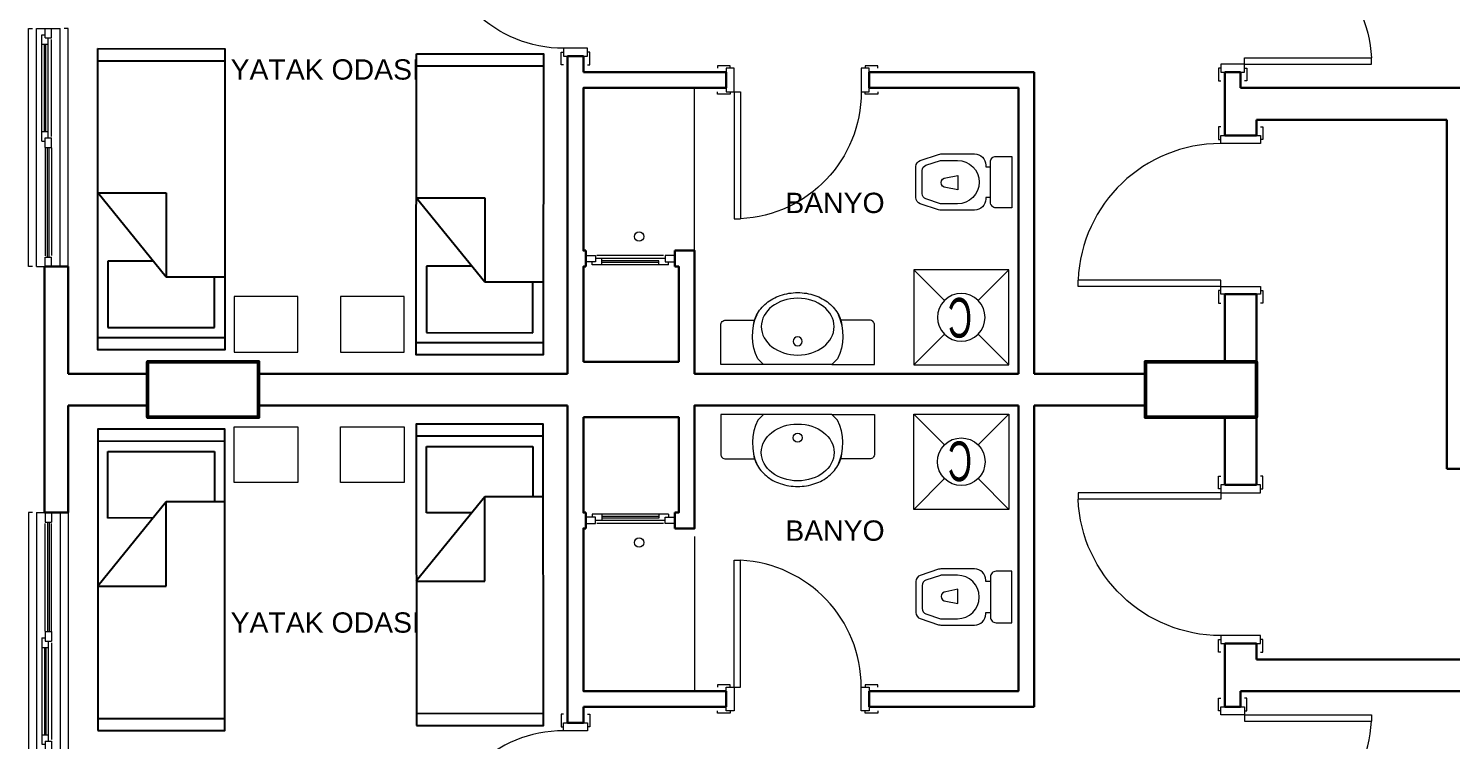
# Model space of a CAD drawing. Header units: millimetres. Extents: x 34 to 2479, y 29 to 1718.
# Drawn here: x 34 to 930, y 652 to 1101 of the extents above; entities that cross this region are included whole.
import ezdxf

# ---------------------------------------------------------------- set-up
doc = ezdxf.new("R2010")
doc.units = ezdxf.units.MM
doc.linetypes.add('BORDER', pattern=[1.75, 0.5, -0.25, 0.5, -0.25, 0, -0.25])
for name, color, linetype, lineweight in [('0-Gör-4__0_20_', 6, 'Continuous', 20), ('duv', 142, 'Continuous', 30), ('DUVAR', 7, 'Continuous', 50), ('KOLON', 1, 'Continuous', 50), ('mahal', 1, 'Continuous', 20), ('PENCERE', 3, 'Continuous', 18), ('SIVA', 254, 'Continuous', 20), ('TEFRIS', 6, 'Continuous', 15)]:
    doc.layers.add(name, color=color, linetype=linetype, lineweight=lineweight)
doc.layers.add('İÇ_ÖLÇÜ', color=7, linetype='Continuous')
doc.styles.add('TECHNICLIGHT', font='Arial')
doc.styles.add('text1', font='Arial')

# ---------------------------------------------------------------- blocks, each defined once
blk = doc.blocks.new('a4')
for p, q in [((77.614933, 1080.761097), (157.614928, 1080.732698)), ((120.696606, 944.305539), (77.585358, 997.450958)), ((120.715467, 997.435647), (120.696606, 944.305539)), ((83.955134, 954.498614), (83.940251, 912.573497)), ((112.436246, 954.488504), (83.955134, 954.498614)), ((157.566492, 944.29245), (120.696606, 944.305539)), ((151.045399, 912.549675), (151.056669, 944.294761)), ((157.552956, 906.16234), (77.552961, 906.19074)), ((83.940251, 912.573497), (151.045399, 912.549675))]:
    blk.add_line(p, q)
at = {"layer": 'İÇ_ÖLÇÜ', "ltscale": 5}
blk.add_line((157.617622, 1088.322713), (157.550261, 898.572325), dxfattribs=at)
at = {"layer": 'İÇ_ÖLÇÜ', "ltscale": 5, "flags": 128}
blk.add_lwpolyline([(77.617627, 1088.351113), (157.617622, 1088.322713), (157.550261, 898.572325), (77.550266, 898.600724), (77.617627, 1088.351113)], dxfattribs=at)
at = {"layer": 'TEFRIS', "flags": 128}
blk.add_lwpolyline([(163.536117, 932.106835), (163.536117, 897.106835), (203.536117, 897.106835), (203.536117, 932.106835), (163.536117, 932.106835)], dxfattribs=at)
blk = doc.blocks.new('a5')
for p, q in [((278.277026, 994.276471), (321.407135, 994.26116)), ((321.388274, 941.131051), (278.277026, 994.276471)), ((321.407135, 994.26116), (321.388274, 941.131051)), ((284.646802, 951.324127), (284.631919, 909.39901)), ((313.127914, 951.314016), (284.646802, 951.324127)), ((358.25816, 941.117963), (321.388274, 941.131051)), ((351.737067, 909.375187), (351.748336, 941.120274)), ((284.631919, 909.39901), (351.737067, 909.375187)), ((358.244624, 902.987853), (278.244629, 903.016253))]:
    blk.add_line(p, q)
at = {"layer": 'İÇ_ÖLÇÜ', "ltscale": 5}
blk.add_line((358.30929, 1085.148226), (358.241929, 895.397837), dxfattribs=at)
at = {"layer": 'İÇ_ÖLÇÜ', "ltscale": 5, "flags": 128}
blk.add_lwpolyline([(278.309295, 1085.176626), (358.30929, 1085.148226), (358.241929, 895.397837), (278.241934, 895.426237), (278.309295, 1085.176626)], dxfattribs=at)
at = {"layer": 'TEFRIS', "flags": 128}
blk.add_lwpolyline([(230.597161, 932.106835), (230.597161, 897.106835), (270.597161, 897.106835), (270.597161, 932.106835), (230.597161, 932.106835)], dxfattribs=at)
blk = doc.blocks.new('b22')
for p, q in [((358.244624, 844.128461), (278.244629, 844.100061)), ((284.631919, 837.717304), (351.737067, 837.741126)), ((284.646802, 795.792187), (284.631919, 837.717304)), ((351.737067, 837.741126), (351.748336, 805.99604)), ((321.388274, 805.985263), (278.277026, 752.839843)), ((358.25816, 805.998351), (321.388274, 805.985263)), ((321.407135, 752.855154), (321.388274, 805.985263)), ((313.127914, 795.802297), (284.646802, 795.792187)), ((278.277026, 752.839843), (321.407135, 752.855154)), ((278.306601, 669.529704), (358.306596, 669.558104))]:
    blk.add_line(p, q)
at = {"layer": 'İÇ_ÖLÇÜ', "ltscale": 5, "flags": 128}
blk.add_lwpolyline([(278.309295, 661.939688), (358.30929, 661.968088), (358.241929, 851.718477), (278.241934, 851.690077), (278.309295, 661.939688)], dxfattribs=at)
at = {"layer": 'TEFRIS', "flags": 128}
blk.add_lwpolyline([(230.597161, 815.009478), (230.597161, 850.009478), (270.597161, 850.009478), (270.597161, 815.009478), (230.597161, 815.009478)], dxfattribs=at)
blk = doc.blocks.new('b23')
for p, q in [((157.552956, 840.953974), (77.552961, 840.925574)), ((83.940251, 834.542817), (151.045399, 834.566639)), ((151.045399, 834.566639), (151.056669, 802.821553)), ((120.696606, 802.810775), (77.585358, 749.665355)), ((157.566492, 802.823864), (120.696606, 802.810775)), ((120.715467, 749.680666), (120.696606, 802.810775)), ((112.436246, 792.62781), (83.955134, 792.617699)), ((77.585358, 749.665355), (120.715467, 749.680666)), ((77.614933, 666.355216), (157.614928, 666.383616))]:
    blk.add_line(p, q)
at = {"layer": 'İÇ_ÖLÇÜ', "ltscale": 5}
blk.add_line((157.617622, 658.793601), (157.550261, 848.543989), dxfattribs=at)
at = {"layer": 'İÇ_ÖLÇÜ', "ltscale": 5, "flags": 128}
blk.add_lwpolyline([(77.617627, 658.765201), (157.617622, 658.793601), (157.550261, 848.543989), (77.550266, 848.515589), (77.617627, 658.765201)], dxfattribs=at)
at = {"layer": 'TEFRIS', "flags": 128}
blk.add_lwpolyline([(163.536117, 815.009478), (163.536117, 850.009478), (203.536117, 850.009478), (203.536117, 815.009478), (163.536117, 815.009478)], dxfattribs=at)
blk = doc.blocks.new('camasır_mak_')
at = {"layer": 'TEFRIS', "color": 1}
for p, q in [((-0.3, 0.45), (0.3, 0.45)), ((-0.3, -0.15), (-0.3, 0.45)), ((0.3, 0.45), (0.3, -0.15)), ((0.3, -0.15), (-0.3, -0.15))]:
    blk.add_line(p, q, dxfattribs=at)
at = {"layer": 'TEFRIS', "color": 2}
for p, q in [((-0.106066, 0.256066), (-0.3, 0.45)), ((0.106066, 0.256066), (0.3, 0.45)), ((-0.3, -0.15), (-0.106066, 0.043934)), ((0.3, -0.15), (0.106066, 0.043934))]:
    blk.add_line(p, q, dxfattribs=at)
blk.add_ellipse((0, 0.15), major_axis=(-0.106066, 0.106066), ratio=1, dxfattribs=at)
at = {"layer": 'TEFRIS', "color": 7, "style": 'TECHNICLIGHT', "text_generation_flag": 4, "width": 0.6}
blk.add_text('C', height=0.25, dxfattribs=at).set_placement((-0.067544, 0.272442))
blk = doc.blocks.new('kapı_100')
at = {"layer": '0-Gör-4__0_20_', "ltscale": 5}
for p, q in [((-14, -2.5), (-14, 5.5)), ((-14, 5.5), (-12.5, 5.5)), ((14, 5.5), (12.5, 5.5)), ((14, -2.5), (14, 5.5)), ((-12.5, -2.5), (-14, -2.5)), ((12.5, -2.5), (14, -2.5)), ((12.5, -5), (102.399937, -5)), ((12.5, -5), (12.5, -9)), ((102.399937, -5), (102.399937, -9)), ((12.5, -9), (102.411045, -9.000494)), ((-14, -105.5), (-14, -97.5)), ((-14, -97.5), (-12.5, -97.5)), ((14, -97.5), (12.5, -97.5)), ((14, -105.5), (14, -97.5)), ((-12.5, -105.5), (-14, -105.5)), ((12.5, -105.5), (14, -105.5))]:
    blk.add_line(p, q, dxfattribs=at)
at = {"layer": '0-Gör-4__0_20_', "ltscale": 5, "flags": 128}
for points in [[(-12.5, 0), (12.5, 0), (12.5, -5), (-12.5, -5), (-12.5, 0)], [(-12.5, -95), (12.5, -95), (12.5, -100), (-12.5, -100), (-12.5, -95)]]:
    blk.add_lwpolyline(points, dxfattribs=at)
at = {"layer": '0-Gör-4__0_20_', "ltscale": 5}
blk.add_arc((12.5, -5), 90, 270, 357.452367, dxfattribs=at)
blk = doc.blocks.new('kapı_10')
at = {"layer": '0-Gör-4__0_20_', "ltscale": 5}
for p, q in [((-9, -2.5), (-9, 5.5)), ((-9, 5.5), (-7.5, 5.5)), ((9, 5.5), (7.5, 5.5)), ((9, -2.5), (9, 5.5)), ((-7.5, -2.5), (-9, -2.5)), ((7.5, -2.5), (9, -2.5)), ((7.5, -5), (87.399937, -5)), ((7.5, -5), (7.5, -9)), ((87.399937, -5), (87.399937, -9)), ((7.5, -9), (87.399937, -9)), ((-9, -95.5), (-9, -87.5)), ((-9, -87.5), (-7.5, -87.5)), ((9, -87.5), (7.5, -87.5)), ((9, -95.5), (9, -87.5)), ((-7.5, -95.5), (-9, -95.5)), ((7.5, -95.5), (9, -95.5))]:
    blk.add_line(p, q, dxfattribs=at)
at = {"layer": '0-Gör-4__0_20_', "ltscale": 5, "flags": 128}
for points in [[(-7.5, 0), (7.5, 0), (7.5, -5), (-7.5, -5), (-7.5, 0)], [(-7.5, -85), (7.5, -85), (7.5, -90), (-7.5, -90), (-7.5, -85)]]:
    blk.add_lwpolyline(points, dxfattribs=at)
at = {"layer": '0-Gör-4__0_20_', "ltscale": 5}
blk.add_arc((7.5, -5), 80, 270, 357.134016, dxfattribs=at)
blk = doc.blocks.new('fsfsdf')
at = {"layer": 'PENCERE', "linetype": 'BORDER', "ltscale": 5}
for p, q in [((550514.589356, 4500932.5103), (550514.589356, 4500936.5103)), ((550520.589356, 4500932.5103), (550520.589356, 4500934.5103))]:
    blk.add_line(p, q, dxfattribs=at)
at = {"layer": 'SIVA'}
for p, q in [((550518.589356, 4500936.5103), (550474.589356, 4500936.5103)), ((550517.589356, 4500938.5103), (550475.589356, 4500938.5103)), ((550478.589356, 4500932.5103), (550478.589356, 4500936.5103)), ((550472.589356, 4500932.5103), (550472.589356, 4500934.5103)), ((550520.589356, 4500932.5103), (550472.589356, 4500932.5103)), ((550514.589356, 4500935.0103), (550478.589356, 4500935.0103))]:
    blk.add_line(p, q, dxfattribs=at)
at = {"layer": 'SIVA', "flags": 128}
blk.add_lwpolyline([(550514.589356, 4500934.0103), (550478.589356, 4500934.0103)], dxfattribs=at)
at = {"layer": 'TEFRIS', "flags": 128}
for points in [[(550468.589356, 4500934.5103), (550468.589356, 4500938.5103), (550471.589356, 4500938.5103), (550474.589356, 4500938.5103), (550474.589356, 4500934.5103), (550468.589356, 4500934.5103)], [(550524.589356, 4500934.5103), (550524.589356, 4500938.5103), (550521.589356, 4500938.5103), (550518.589356, 4500938.5103), (550518.589356, 4500934.5103), (550524.589356, 4500934.5103)]]:
    blk.add_lwpolyline(points, dxfattribs=at)
blk = doc.blocks.new('ELLIPSE')
blk.add_circle((0.5, 0.5), 0.5)
blk = doc.blocks.new('LAVABO6')
for p, q in [((0, 0.4572), (0.0762, 0.5334)), ((0, 0.4572), (0, -0.4572)), ((0, -0.4572), (0.0762, -0.5334))]:
    blk.add_line(p, q)
at = {"flags": 128}
blk.add_lwpolyline([(0.526369, -0.590767, 0.09025), (0.662027, -0.55015, 0.104607), (0.82385, -0.419454, 0.089719), (0.927131, -0.232181, 0.081438), (0.9652, 0, 0.081438), (0.927131, 0.232181, 0.089719), (0.82385, 0.419454, 0.104607), (0.662027, 0.55015, 0.09025), (0.526369, 0.590767, 0.11828)], format="xyb", dxfattribs=at)
blk.add_circle((0.311156, 0.001285), 0.06096)
for centre, start, end in [((0.386485, -0.106498), 66.240754, 115.868662), ((0.386485, 0.106498), 244.131338, 293.759246)]:
    blk.add_arc(centre, 0.711159, start, end)
at = {"xscale": 0.762, "yscale": 0.97536, "zscale": 0.762}
blk.add_blockref('ELLIPSE', (0.128276, -0.487005), dxfattribs=at)
blk = doc.blocks.new('LAVABO_1')
at = {"layer": 'TEFRIS', "flags": 128}
for points in [[(0, 21.49983), (0, 48.391721), (24.98988, 48.391721, -0.414214), (27.98988, 45.391721), (27.98988, 26.961304)], [(0, -21.49983), (0, -48.391721), (24.98988, -48.391721, 0.414214), (27.98988, -45.391721), (27.98988, -26.961304)]]:
    blk.add_lwpolyline(points, format="xyb", dxfattribs=at)
at = {"layer": 'TEFRIS', "ltscale": 5, "xscale": -47.025, "yscale": 47.025, "zscale": 47.025, "rotation": 180}
blk.add_blockref('LAVABO6', (0, 0), dxfattribs=at)
blk = doc.blocks.new('KLZ_YENİ')
at = {"layer": 'TEFRIS', "flags": 128}
blk.add_lwpolyline([(13.5, -12.7), (13.5, 12.7, 0.414214), (10, 16.2), (0, 16.2), (0, -16.2), (10, -16.2, 0.414214)], format="xyb", close=True, dxfattribs=at)
for points in [[(13.5, -9.7), (16.5, -9.7), (16.5, -10.7, 0.414214), (23.5, -17.7), (44.688612, -17.7, 0.080612), (46.269751, -17.443416), (57.764911, -13.611696, 0.322823), (60.5, -9.816963), (60.5, 9.816963, 0.322823), (57.764911, 13.611696), (46.269751, 17.443416, 0.080612), (44.688612, 17.7), (23.5, 17.7, 0.414214), (16.5, 10.7), (16.5, 9.7), (13.5, 9.7)], [(34.28, -13.7), (44.688612, -13.7, 0.080612), (45.004839, -13.648683), (54.106797, -10.614697, 0.322823), (56.5, -7.294306), (56.5, 7.294306, 0.322823), (54.106797, 10.614697), (45.004839, 13.648683, 0.080612), (44.688612, 13.7), (34.28, 13.7, 0.414214)]]:
    blk.add_lwpolyline(points, format="xyb", dxfattribs=at)
for points in [[(13.628588, 5.7), (13.5, 5.7)], [(41.572213, 2.643619), (34.072213, 4.143619), (34.072213, -4.856381), (41.572213, -3.356381)], [(13.5, -5.7), (13.628588, -5.7)]]:
    blk.add_lwpolyline(points, dxfattribs=at)
at = {"layer": 'TEFRIS'}
for centre, radius, start, end in [((34.28, 0), 13.7, 90, 270), ((41.572213, -0.356381), 3, 270, 90)]:
    blk.add_arc(centre, radius, start, end, dxfattribs=at)
blk = doc.blocks.new('dgdgf')
at = {"layer": 'TEFRIS'}
for p, q in [((1705.215766, -39052.307998), (1705.215766, -39049.807998)), ((1705.215766, -39049.807998), (1855.215766, -39049.807998)), ((1705.215766, -39054.807998), (1855.215766, -39054.807998)), ((1705.215766, -39054.807998), (1705.215766, -39069.807998)), ((1855.215766, -39049.807998), (1855.215766, -39052.307998)), ((1855.215766, -39054.807998), (1855.215766, -39069.807998)), ((1705.215766, -39060.307998), (1711.215766, -39060.307998)), ((1705.215766, -39060.307998), (1705.215766, -39064.307998)), ((1711.215766, -39060.307998), (1711.215766, -39064.307998)), ((1711.215766, -39061.807998), (1780.215766, -39061.807998)), ((1711.215766, -39062.807998), (1780.215766, -39062.807998)), ((1779.96595, -39060.307998), (1712.048566, -39060.307998)), ((1780.215766, -39060.307998), (1786.215766, -39060.307998)), ((1780.215766, -39060.307998), (1780.215766, -39064.307998)), ((1784.215766, -39058.307998), (1851.215766, -39058.307998)), ((1784.215766, -39058.307998), (1784.215766, -39060.307998)), ((1786.215766, -39060.307998), (1786.215766, -39064.307998)), ((1786.215766, -39062.307998), (1849.215766, -39062.307998)), ((1790.215766, -39058.307998), (1790.215766, -39062.307998)), ((1790.215766, -39059.807998), (1845.215766, -39059.807998)), ((1790.215766, -39060.807998), (1845.215766, -39060.807998)), ((1845.215766, -39058.307998), (1845.215766, -39062.307998)), ((1849.215766, -39060.307998), (1855.215766, -39060.307998)), ((1849.215766, -39060.307998), (1849.215766, -39064.307998)), ((1851.215766, -39058.307998), (1851.215766, -39060.307998)), ((1855.215766, -39060.307998), (1855.215766, -39064.307998)), ((1705.215766, -39064.307998), (1711.215766, -39064.307998)), ((1705.215766, -39069.807998), (1855.215766, -39069.807998)), ((1705.215766, -39072.307998), (1705.215766, -39074.807998)), ((1779.96595, -39064.307998), (1712.165762, -39064.307998)), ((1780.215766, -39064.307998), (1786.215766, -39064.307998)), ((1787.215766, -39064.307998), (1848.215766, -39064.307998)), ((1849.215766, -39064.307998), (1855.215766, -39064.307998)), ((1855.215766, -39074.807998), (1855.215766, -39072.307998)), ((1705.215766, -39074.807998), (1855.215766, -39074.807998))]:
    blk.add_line(p, q, dxfattribs=at)

msp = doc.modelspace()

# ---------------------------------------------------------------- linework, layer by layer
for p, q in [((278.306601, 1077.58661), (358.306596, 1077.55821)), ((383.595622, 1063.555934), (383.595622, 961.058157)), ((77.585358, 997.450958), (120.715467, 997.435647)), ((927.595622, 968.560379), (927.595622, 833.560379)), ((383.595622, 951.058157), (383.595622, 891.058157)), ((383.595622, 796.058157), (383.595622, 856.058128)), ((83.955134, 792.617699), (83.940251, 834.542817)), ((383.595622, 683.560379), (383.595622, 786.058157))]:
    msp.add_line(p, q)
at = {"flags": 128}
for points in [[(373.595622, 953.558157), (373.595622, 883.558157)], [(373.595622, 791.058157), (373.595622, 863.558157)]]:
    msp.add_lwpolyline(points, dxfattribs=at)
at = {"layer": 'duv'}
for p, q in [((373.595622, 1083.555934), (373.595622, 883.558157)), ((383.595622, 1083.555934), (373.595622, 1083.555934)), ((383.595622, 1083.555934), (373.595622, 1083.555934)), ((383.595622, 1083.555934), (373.595622, 1083.555934)), ((383.595622, 1083.555934), (383.595622, 1073.555934)), ((473.595622, 1073.555934), (383.595622, 1073.555934)), ((473.595622, 1073.555934), (473.595622, 1063.555934)), ((667.595622, 1073.555934), (563.595622, 1073.555934)), ((563.595622, 1073.555934), (563.595622, 1063.555934)), ((667.595622, 1073.555934), (667.595622, 883.558157)), ((787.595622, 1063.555934), (787.595622, 1073.555934)), ((797.595622, 1073.555934), (787.595622, 1073.555934)), ((797.595622, 1073.555934), (787.595622, 1073.555934)), ((797.595622, 1063.555934), (797.595622, 1073.555934)), ((473.595622, 1063.555934), (383.595622, 1063.555934)), ((657.595622, 1063.555934), (563.595622, 1063.555934)), ((657.595622, 1063.555934), (657.595622, 883.558157)), ((787.595622, 1063.560379), (787.595622, 1033.555934)), ((927.595622, 1063.560379), (797.595622, 1063.560379)), ((1340.081676, 1063.560379), (927.595622, 1063.560379)), ((807.595622, 1043.560379), (807.595622, 1033.555934)), ((927.595622, 1043.560379), (807.595622, 1043.560379)), ((807.595622, 1043.555934), (927.595622, 1043.555934)), ((927.595622, 1043.560379), (927.595622, 823.560379)), ((807.595622, 1033.555934), (787.595622, 1033.555934)), ((807.595622, 1033.555934), (787.595622, 1033.555934)), ((807.595622, 1033.555934), (787.595622, 1033.555934)), ((807.595622, 1033.555934), (787.595622, 1033.555934)), ((385.095622, 951.058157, -183.373924), (385.095622, 961.058157)), ((441.095622, 951.058157, -360.242959), (441.095622, 961.058157, -360.242959)), ((58.914752, 951.058157), (43.914752, 951.058157)), ((787.595622, 933.555934), (787.595622, 891.058157)), ((807.595622, 933.555934), (787.595622, 933.555934)), ((807.595622, 933.555934), (787.595622, 933.555934)), ((807.595622, 933.555934), (787.595622, 933.555934)), ((807.595622, 933.555934), (787.595622, 933.555934)), ((787.595622, 933.555934), (807.595622, 933.555934)), ((807.595622, 933.555934), (807.595622, 813.560379)), ((443.595622, 891.058157), (383.595622, 891.058157)), ((58.914752, 883.558157), (108.914759, 883.558157)), ((373.595622, 883.558157), (178.914759, 883.558157)), ((657.595622, 883.558157), (453.595622, 883.558157)), ((737.595622, 883.558157), (667.595622, 883.558157)), ((737.595622, 883.558157), (667.595622, 883.558157)), ((58.914752, 863.558157), (108.914759, 863.558157)), ((373.595622, 863.558157), (178.914759, 863.558157)), ((373.595622, 663.560379), (373.595622, 863.558157)), ((657.595622, 863.558157), (453.595622, 863.558157)), ((657.595622, 683.560379), (657.595622, 863.558157)), ((737.595622, 863.558157), (667.595622, 863.558157)), ((667.595622, 673.560379), (667.595622, 863.558157)), ((443.595622, 856.058128), (383.595622, 856.058128)), ((787.595622, 856.058157), (787.595622, 813.560379)), ((952.595622, 823.560379), (927.595622, 823.560379)), ((807.595622, 813.560379), (787.595622, 813.560379)), ((807.595622, 813.560379), (787.595622, 813.560379)), ((807.595622, 813.560379), (787.595622, 813.560379)), ((58.914752, 796.058157), (43.914752, 796.058157)), ((385.095622, 796.058157, -183.373924), (385.095622, 786.058157)), ((441.095622, 796.058157, -360.242959), (441.095622, 786.058157, -360.242959)), ((787.595622, 713.560379), (787.595622, 683.560379)), ((807.595622, 713.560379), (787.595622, 713.560379)), ((807.595622, 713.560379), (787.595622, 713.560379)), ((807.595622, 713.560379), (787.595622, 713.560379)), ((807.595622, 713.560379), (807.595622, 703.560379)), ((807.595622, 703.560379), (807.595622, 713.560379)), ((807.595622, 713.560379), (807.595622, 703.560379)), ((807.595622, 713.560379), (807.595622, 703.560379)), ((807.595622, 703.560379), (807.595622, 713.560379)), ((807.595622, 703.560379), (807.595622, 713.560379)), ((807.595622, 703.560379), (1705.081676, 703.560379)), ((473.595622, 683.560379), (383.595622, 683.560379)), ((473.595622, 673.560379), (473.595622, 683.560379)), ((657.595622, 683.560379), (563.595622, 683.560379)), ((563.595622, 673.560379), (563.595622, 683.560379)), ((787.595622, 683.560379), (787.595622, 673.560379)), ((787.595622, 683.560379), (787.595622, 673.560379)), ((797.595622, 683.560379), (1238.838649, 683.560379)), ((797.595622, 683.560379), (797.595622, 673.560379)), ((797.595622, 683.560379), (797.595622, 673.560379)), ((383.595622, 663.560379), (383.595622, 673.560379)), ((473.595622, 673.560379), (383.595622, 673.560379)), ((667.595622, 673.560379), (563.595622, 673.560379)), ((797.595622, 673.560379), (787.595622, 673.560379)), ((797.595622, 673.560379), (787.595622, 673.560379)), ((797.595622, 673.560379), (787.595622, 673.560379)), ((383.595622, 663.560379), (373.595622, 663.560379)), ((383.595622, 663.560379), (373.595622, 663.560379)), ((383.595622, 663.560379), (373.595622, 663.560379))]:
    msp.add_line(p, q, dxfattribs=at)
at = {"layer": 'duv', "flags": 128}
for points in [[(373.595622, 1083.555934), (373.595622, 883.558157)], [(385.095622, 961.058157), (383.595622, 961.058157), (383.595622, 1063.555934), (473.595622, 1063.555934)], [(563.595622, 1063.555934), (657.595622, 1063.555934), (657.595622, 883.558157)], [(807.583398, 1033.555934), (807.583027, 1043.555934)], [(385.095622, 961.058157), (383.595622, 961.058157)], [(453.595622, 883.558157), (453.595622, 961.058157), (441.095622, 961.058157)], [(657.595622, 883.558157), (453.595622, 883.558157), (453.595622, 961.058157), (441.095622, 961.058157)], [(43.914752, 796.058157), (43.914752, 951.058157)], [(58.914752, 951.058157), (58.914752, 883.558157)], [(383.595622, 891.058157), (443.595622, 891.058157), (443.595622, 951.058157), (441.095622, 951.058157)], [(385.095622, 951.058157), (383.595622, 951.058157), (383.595622, 891.058157)], [(807.591547, 813.560379), (807.587102, 933.555934)], [(58.914752, 863.558157), (58.914752, 796.058157)], [(373.595622, 663.560379), (373.595622, 863.558157)], [(453.595622, 863.558157), (453.595622, 786.058157), (441.095622, 786.058157)], [(657.595622, 863.558157), (453.595622, 863.558157), (453.595622, 786.058157), (441.095622, 786.058157)], [(563.595622, 683.560379), (657.595622, 683.560379), (657.595622, 863.558157)], [(383.595622, 856.058128), (443.595622, 856.058128), (443.595622, 796.058157), (441.095622, 796.058157)], [(385.095622, 796.058157), (383.595622, 796.058157), (383.595622, 856.058128)], [(385.095622, 786.058157), (383.595622, 786.058157)], [(385.095622, 786.058157), (383.595622, 786.058157), (383.595622, 683.560379), (473.595622, 683.560379)]]:
    msp.add_lwpolyline(points, dxfattribs=at)
at = {"layer": 'İÇ_ÖLÇÜ', "ltscale": 5}
msp.add_line((358.30929, 661.968088), (358.241929, 851.718477), dxfattribs=at)
at = {"layer": 'KOLON', "flags": 128}
for points in [[(108.914759, 891.058157), (108.914759, 856.058157), (178.914759, 856.058157), (178.914759, 891.058157), (108.914759, 891.058157), (108.914759, 856.058157)], [(807.595622, 891.058157), (807.595622, 856.058157), (737.595622, 856.058157), (737.595622, 891.058157), (807.595622, 891.058157), (807.595622, 856.058157)]]:
    msp.add_lwpolyline(points, dxfattribs=at)
at = {"layer": 'TEFRIS'}
for p, q in [((453.595622, 958.557984), (453.595622, 1063.555934)), ((453.595622, 781.05833), (453.595622, 683.560379))]:
    msp.add_line(p, q, dxfattribs=at)
for centre in [(418.595622, 969.970123), (418.595622, 777.146191)]:
    msp.add_circle(centre, 2.954904, dxfattribs=at)

# ---------------------------------------------------------------- block references
for name in ['a4', 'a5', 'b23', 'b22']:
    msp.add_blockref(name, (0, 0))
at = {"layer": 'DUVAR', "ltscale": 5, "xscale": -100, "yscale": 100, "zscale": 100}
msp.add_blockref('camasır_mak_', (621.625807, 904.037347), dxfattribs=at)
at = {"layer": 'DUVAR', "ltscale": 5, "xscale": 100, "yscale": 100, "zscale": 100, "rotation": 180}
msp.add_blockref('camasır_mak_', (621.625807, 843.078967), dxfattribs=at)
at = {"layer": 'TEFRIS', "xscale": -1}
for name, p in [('kapı_10', (378.595622, 1173.555934)), ('KLZ_YENİ', (653.49949, 1004.27045)), ('kapı_100', (797.595622, 813.560379))]:
    msp.add_blockref(name, p, dxfattribs=at)
for name, p, rotation in [('kapı_10', (792.595622, 1073.555934), 180), ('kapı_10', (473.595622, 1068.555934), 90), ('LAVABO_1', (518.529776, 857.869085), 90), ('dgdgf', (-39015.893246, 2501.273923), 90), ('fsfsdf', (-550083.493734, 4501727.568457, -360.242959), 180)]:
    msp.add_blockref(name, p, dxfattribs=dict(at, rotation=rotation))
at = {"layer": 'TEFRIS'}
for name, p, rotation in [('dgdgf', (-39015.893246, -754.157609), 90), ('kapı_100', (797.595622, 933.555934), 180), ('LAVABO_1', (518.529776, 889.247229), 90), ('kapı_10', (473.595622, 678.560379), 90), ('KLZ_YENİ', (653.49949, 742.845864), 180), ('kapı_10', (378.595622, 573.560379), 180)]:
    msp.add_blockref(name, p, dxfattribs=dict(at, rotation=rotation))
for name, p in [('fsfsdf', (-550083.493734, -4499980.452144, -360.242959)), ('kapı_10', (792.595622, 673.560379))]:
    msp.add_blockref(name, p, dxfattribs=at)

# ---------------------------------------------------------------- texts
at = {"layer": 'mahal', "char_height": 12.8, "attachment_point": 2, "style": 'text1'}
for s, insert, width in [('YATAK ODASI', (220.89191, 1081.624106), 140.564968), ('BANYO', (542.012284, 997.560301), 102.580941), ('BANYO', (542.012284, 791.082821), 102.580941), ('YATAK ODASI', (220.89191, 733.163598), 140.564968)]:
    msp.add_mtext(s, dxfattribs=dict(at, insert=insert, width=width))

doc.saveas('drawing.dxf')
